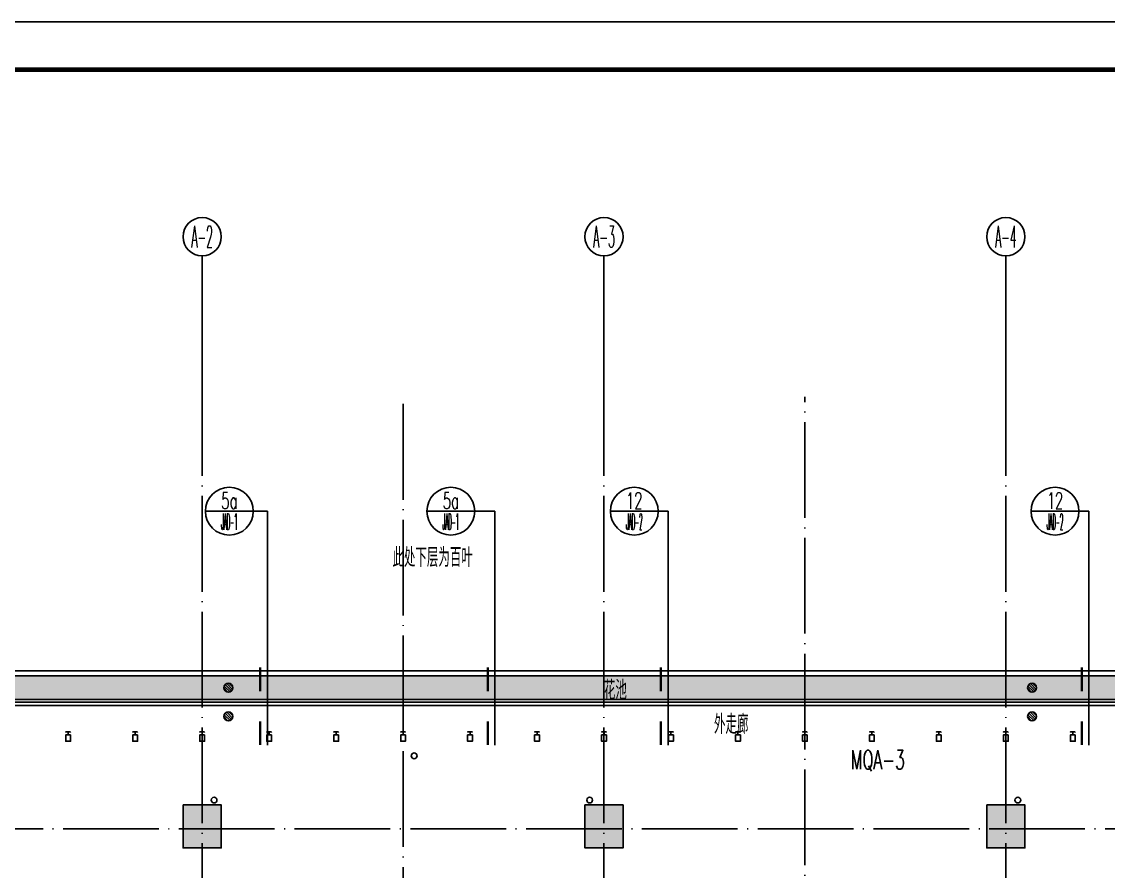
# Model space of a CAD drawing. Extents: x 1980812 to 2578970, y -669191 to 284498.
# Drawn here: x 1999395 to 2022108, y 125500 to 143258 of the extents above; entities that cross this region are included whole.
import ezdxf
from ezdxf.enums import TextEntityAlignment as Align

# ---------------------------------------------------------------- set-up
doc = ezdxf.new("R2010")
doc.units = 0
doc.header["$LTSCALE"] = 1000
doc.header["$MEASUREMENT"] = 0
doc.linetypes.add('DOTE', pattern=[2.42, 2, -0.2, 0.02, -0.2])
for name, color, linetype in [('A-FLOR-LAND', 74, 'Continuous'), ('AXIS', 3, 'Continuous'), ('AXIS_TEXT', 7, 'Continuous'), ('COLU', 6, 'Continuous'), ('COLU_HATCH', 251, 'Continuous'), ('dote', 1, 'DOTE'), ('EQUIP_地漏', 255, 'Continuous'), ('TK', 1, 'Continuous'), ('VPIPE-废水', 30, 'Continuous'), ('VPIPE-雨水', 140, 'Continuous'), ('WINDOW', 2, 'Continuous'), ('幕墙编号', 14, 'Continuous'), ('房间名称', 7, 'Continuous'), ('栏杆', 143, 'Continuous'), ('看线', 66, 'Continuous'), ('空线', 3, 'Continuous'), ('窗户分隔', 133, 'Continuous'), ('节点', 3, 'Continuous')]:
    doc.layers.add(name, color=color, linetype=linetype)
doc.styles.add('_TCH_AXIS', font='COMPLEX', dxfattribs={"bigfont": 'GBCBIG'})
doc.styles.add('COMP', font='COMPLEX.shx', dxfattribs={"bigfont": 'hztxt'})
doc.styles.add('COMPLEX', font='COMPLEX')
doc.styles.add('HZTXTW', font='txtw.shx', dxfattribs={"width": 0.6, "bigfont": 'hztxtw.shx'})

# ---------------------------------------------------------------- blocks, each defined once
blk = doc.blocks.new('A$C5CD355C1')
at = {"layer": 'A-FLOR-LAND'}
h = blk.add_hatch(dxfattribs=at)
h.set_pattern_fill('GRASS', color=256, scale=50)
h.set_pattern_definition([(90, (-3008715.91, 301493.59), (-99.7795475, 99.7795475), [26.458066, -173.101015]), (45, (-3008715.91, 301493.6), (-99.7796155, 99.7796155), [26.458066, -114.651615]), (135, (-3008715.91, 301493.6), (-99.7796155, -99.7796155), [26.458066, -114.651615])])
h.paths.add_polyline_path([(-2800, 2700), (48900, 2700), (48900, -26500), (-2800, -26500)], flags=16)
h.paths.add_polyline_path([(-3300, 3200), (49400, 3200), (49400, -27000), (-3300, -27000)])
at = {"layer": '栏杆'}
for p, q in [((-2800, 2700), (48900, 2700)), ((-2750, 2650), (48850, 2650)), ((-2680, 2580), (48780, 2580))]:
    blk.add_line(p, q, dxfattribs=at)
at = {"layer": '看线'}
for p, q in [((-3400, 3300), (49500, 3300)), ((-3300, 3200), (49400, 3200))]:
    blk.add_line(p, q, dxfattribs=at)
blk = doc.blocks.new('_index')
blk.add_line((-0.5, 0), (0.5, 0))
blk.add_circle((0, 0), 0.5)
at = {"style": 'COMP'}
for tag, width, p, p2 in [('1', 2.333333, (-0.17, 0.05), (0.17, 0.05)), ('-', 1.166667, (-0.17, -0.39), (0.17, -0.39))]:
    blk.add_attdef(tag, text='', height=0.34, dxfattribs=dict(at, width=width)).set_placement(p, p2, align=Align.FIT)
blk = doc.blocks.new('11~17层墙柱')
at = {"layer": 'COLU_HATCH'}
h = blk.add_hatch(color=256, dxfattribs=at)
h.dxf.hatch_style = 1
h.paths.add_polyline_path([(6100, 23800), (6900, 23800), (6900, 22900), (6100, 22900)])
h = blk.add_hatch(color=256, dxfattribs=at)
h.dxf.hatch_style = 1
h.paths.add_polyline_path([(14500, 23800), (15300, 23800), (15300, 22900), (14500, 22900)])
h = blk.add_hatch(color=256, dxfattribs=at)
h.dxf.hatch_style = 1
h.paths.add_polyline_path([(22900, 23800), (23700, 23800), (23700, 22900), (22900, 22900)])
at = {"layer": 'COLU'}
for points in [[(6100, 23800), (6900, 23800), (6900, 22900), (6100, 22900)], [(14500, 23800), (15300, 23800), (15300, 22900), (14500, 22900)], [(22900, 23800), (23700, 23800), (23700, 22900), (22900, 22900)]]:
    blk.add_lwpolyline(points, close=True, dxfattribs=at)
blk = doc.blocks.new('$TwtSys$00000141')
for p, q in [((-94, 8), (-10, 92)), ((-94, 8), (-10, 92)), ((-87, -35), (35, 87)), ((-87, -35), (35, 87)), ((-66, -66), (66, 66)), ((-66, -66), (66, 66)), ((-32, -87), (88, 33)), ((-32, -87), (88, 33)), ((11, -92), (92, -11)), ((11, -92), (92, -11))]:
    blk.add_line(p, q)
blk.add_circle((0, 0), 94)
blk.add_circle((0, 0), 94)
blk = doc.blocks.new('A$C75D447CE')
at = {"layer": 'VPIPE-废水', "linetype": 'Continuous'}
for centre in [(10932, 1525), (14600, 600), (14600, 600)]:
    blk.add_circle(centre, 60, dxfattribs=at)
at = {"layer": 'VPIPE-雨水', "linetype": 'Continuous'}
for centre in [(6750, 600), (23550, 600)]:
    blk.add_circle(centre, 60, dxfattribs=at)
at = {"layer": 'EQUIP_地漏', "rotation": 270}
for p in [(7050, 2949), (23850, 2949), (7050, 2350), (23850, 2350)]:
    blk.add_blockref('$TwtSys$00000141', p, dxfattribs=at)
blk = doc.blocks.new('_AXISO')
blk.add_circle((0, 0), 0.5)
at = {"layer": 'AXIS_TEXT', "style": 'COMPLEX', "width": 1.041667}
blk.add_attdef('A', text='', height=0.56, dxfattribs=at).set_placement((-0.25, -0.28), (0.25, -0.28), align=Align.FIT)
blk = doc.blocks.new('竖梃0903')
at = {"layer": '窗户分隔'}
blk.add_line((115028288, 22648046), (115028222, 22648046), dxfattribs=at)
for points in [[(115028222, 22648096), (115028225, 22648096), (115028225, 22647996), (115028222, 22647996)], [(115028288, 22648096), (115028422, 22648096), (115028422, 22647996), (115028288, 22647996)]]:
    blk.add_lwpolyline(points, close=True, dxfattribs=at)

msp = doc.modelspace()

# ---------------------------------------------------------------- linework, layer by layer
at = {"layer": 'AXIS'}
for p, q in [((2003166.5, 135273.7), (2003166.5, 138364.4)), ((2011566.5, 135273.7), (2011566.5, 138364.4)), ((2019966.5, 135273.7), (2019966.5, 138364.4))]:
    msp.add_line(p, q, dxfattribs=at)
at = {"layer": 'dote'}
for p, q in [((2003166.5, 135764.4), (2003166.5, 93663.5)), ((2011566.5, 135764.4), (2011566.5, 93663.5)), ((2019966.5, 135764.4), (2019966.5, 93663.5)), ((2015766.5, 120787.2), (2015766.5, 135418.2)), ((2007366.5, 135267.4), (2007366.5, 94591.7)), ((2053077.2, 129087.2), (1988210.3, 129087.2)), ((2053079.9, 126387.2), (1988213, 126387.2))]:
    msp.add_line(p, q, dxfattribs=at)
at = {"layer": 'TK'}
msp.add_lwpolyline([(1980812.3, 143258.1), (2064912.3, 143258.1), (2064912.3, 83858.1), (1980812.3, 83858.1)], close=True, dxfattribs=at)
at = {"layer": 'TK', "const_width": 100}
msp.add_lwpolyline([(2063912.3, 84858.1), (2063912.3, 142258.1), (1983312.3, 142258.1), (1983312.3, 84858.1)], close=True, dxfattribs=at)
at = {"layer": '节点'}
for p, q in [((2004530.4, 133026.4), (2003685.9, 133026.4)), ((2004530.4, 128137.2), (2004530.4, 133026.4)), ((2009286.9, 133026.4), (2008442.4, 133026.4)), ((2009286.9, 128137.2), (2009286.9, 133026.4)), ((2012907.3, 133026.4), (2012062.8, 133026.4)), ((2012907.3, 128137.2), (2012907.3, 133026.4)), ((2021702.3, 133026.4), (2020857.8, 133026.4)), ((2021702.3, 128137.2), (2021702.3, 133026.4))]:
    msp.add_line(p, q, dxfattribs=at)
at = {"layer": '节点', "ltscale": 0.5, "const_width": 50}
for points in [[(2004380.4, 129259.9), (2004380.4, 129759.9)], [(2009136.9, 129259.9), (2009136.9, 129759.9)], [(2012757.3, 129259.9), (2012757.3, 129759.9)], [(2021552.3, 129259.9), (2021552.3, 129759.9)], [(2004380.4, 128137.2), (2004380.4, 128637.2)], [(2009136.9, 128137.2), (2009136.9, 128637.2)], [(2012757.3, 128137.2), (2012757.3, 128637.2)], [(2021552.3, 128137.2), (2021552.3, 128637.2)]]:
    msp.add_lwpolyline(points, dxfattribs=at)

# ---------------------------------------------------------------- block references
at = {"layer": 'AXIS'}
ref = msp.add_blockref('_AXISO', (2003166.5, 138764.4), dxfattribs=dict(at, xscale=800, yscale=800, zscale=800))
ref.add_attrib('A', 'A-2', dxfattribs={"layer": 'AXIS_TEXT', "height": 452.55, "style": '_TCH_AXIS', "width": 0.344262}).set_placement((2002940.2, 138538.1), (2003392.8, 138538.1), align=Align.FIT)
ref = msp.add_blockref('_AXISO', (2011566.5, 138764.4), dxfattribs=dict(at, xscale=800, yscale=800, zscale=800))
ref.add_attrib('A', 'A-3', dxfattribs={"layer": 'AXIS_TEXT', "height": 452.55, "style": '_TCH_AXIS', "width": 0.344262}).set_placement((2011340.2, 138538.1), (2011792.8, 138538.1), align=Align.FIT)
ref = msp.add_blockref('_AXISO', (2019966.5, 138764.4), dxfattribs=dict(at, xscale=800, yscale=800, zscale=800))
ref.add_attrib('A', 'A-4', dxfattribs={"layer": 'AXIS_TEXT', "height": 452.55, "style": '_TCH_AXIS', "width": 0.333333}).set_placement((2019740.2, 138538.1), (2020192.8, 138538.1), align=Align.FIT)
at = {"layer": 'COLU'}
msp.add_blockref('11~17层墙柱', (1996666.5, 103087.2), dxfattribs=at)
at = {"layer": 'EQUIP_地漏'}
msp.add_blockref('A$C75D447CE', (1996666.5, 126387.2), dxfattribs=at)
at = {"layer": 'WINDOW', "rotation": 270}
for p in [(-20647679.3, 115156639), (-20646279.3, 115156639), (-20644879.3, 115156639), (-20643479.3, 115156639), (-20642079.3, 115156639), (-20640679.3, 115156639), (-20639279.3, 115156639), (-20637879.3, 115156639), (-20636479.3, 115156639), (-20635079.3, 115156639), (-20633679.3, 115156639), (-20632279.3, 115156639), (-20630879.3, 115156639), (-20629479.3, 115156639), (-20628079.3, 115156639), (-20626679.3, 115156639)]:
    msp.add_blockref('竖梃0903', p, dxfattribs=at)
at = {"layer": '空线'}
msp.add_blockref('A$C5CD355C1', (1996666.5, 126387.2), dxfattribs=at)
at = {"layer": '节点', "ltscale": 0.5}
ref = msp.add_blockref('_index', (2003734.4, 133026.4), dxfattribs=dict(at, xscale=-1000.000000050349, yscale=1000.000000050349, zscale=1000.000000050349))
ref.add_attrib('1', '5a', dxfattribs={"layer": '0', "height": 340, "style": 'COMP', "width": 0.6}).set_placement((2003564.4, 133076.4), (2003904.4, 133076.4), align=Align.FIT)
ref.add_attrib('-', 'JAD-1', dxfattribs={"layer": '0', "height": 340, "style": 'COMP', "width": 0.225806}).set_placement((2003564.4, 132636.4), (2003904.4, 132636.4), align=Align.FIT)
ref = msp.add_blockref('_index', (2008364.6, 133026.4), dxfattribs=dict(at, xscale=-1000.000000050349, yscale=1000.000000050349, zscale=1000.000000050349))
ref.add_attrib('1', '5a', dxfattribs={"layer": '0', "height": 340, "style": 'COMP', "width": 0.6}).set_placement((2008194.6, 133076.4), (2008534.6, 133076.4), align=Align.FIT)
ref.add_attrib('-', 'JAD-1', dxfattribs={"layer": '0', "height": 340, "style": 'COMP', "width": 0.225806}).set_placement((2008194.6, 132636.4), (2008534.6, 132636.4), align=Align.FIT)
ref = msp.add_blockref('_index', (2012199.8, 133026.4), dxfattribs=dict(at, xscale=-1000.000000050349, yscale=1000.000000050349, zscale=1000.000000050349))
ref.add_attrib('1', '12', dxfattribs={"layer": '0', "height": 340, "style": 'COMP', "width": 0.724138}).set_placement((2012029.8, 133076.4), (2012369.8, 133076.4), align=Align.FIT)
ref.add_attrib('-', 'JAD-2', dxfattribs={"layer": '0', "height": 340, "style": 'COMP', "width": 0.214286}).set_placement((2012029.8, 132636.4), (2012369.8, 132636.4), align=Align.FIT)
ref = msp.add_blockref('_index', (2020994.8, 133026.4), dxfattribs=dict(at, xscale=-1000.000000050349, yscale=1000.000000050349, zscale=1000.000000050349))
ref.add_attrib('1', '12', dxfattribs={"layer": '0', "height": 340, "style": 'COMP', "width": 0.724138}).set_placement((2020824.8, 133076.4), (2021164.8, 133076.4), align=Align.FIT)
ref.add_attrib('-', 'JAD-2', dxfattribs={"layer": '0', "height": 340, "style": 'COMP', "width": 0.214286}).set_placement((2020824.8, 132636.4), (2021164.8, 132636.4), align=Align.FIT)

# ---------------------------------------------------------------- texts
at = {"layer": '幕墙编号', "style": 'HZTXTW', "width": 0.6}
msp.add_text('MQA-3', height=400, rotation=0.00057, dxfattribs=at).set_placement((2017290.5, 127830.7), align=Align.MIDDLE_CENTER)
at = {"layer": '房间名称', "style": 'HZTXTW', "width": 0.6}
for s, rotation, p in [('此处下层为百叶', 359.99943, (2007984.7, 132059.1)), ('花池', 0.00057, (2011803.4, 129287.2)), ('外走廊', 0.00057, (2014225.5, 128571.2))]:
    msp.add_text(s, height=400, rotation=rotation, dxfattribs=at).set_placement(p, align=Align.MIDDLE_CENTER)

doc.saveas('drawing.dxf')
